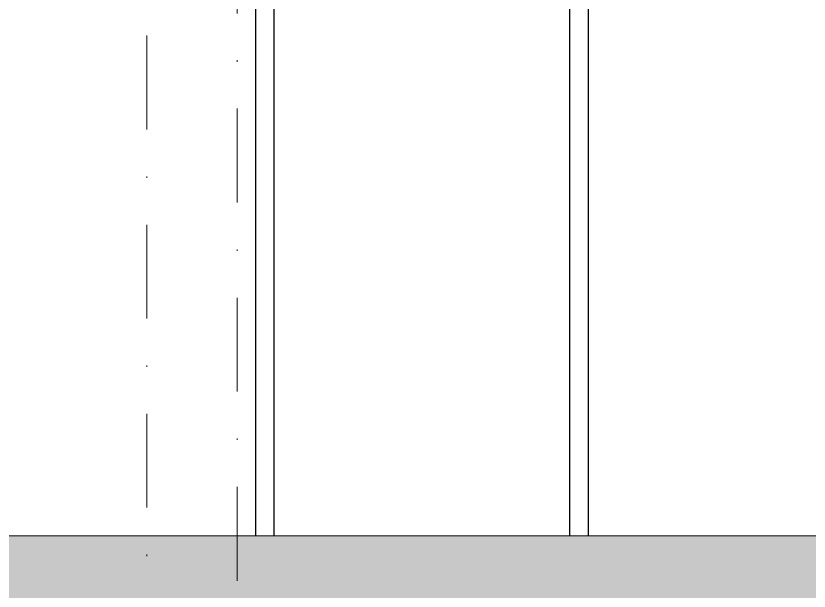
# Model space of a CAD drawing. Header units: millimetres. Extents: x -16104 to 67872, y -88009 to 12107.
# Drawn here: x 1057.5 to 1111.2, y -7068.7 to -7029.7 of the extents above; entities that cross this region are included whole.
import ezdxf

# ---------------------------------------------------------------- set-up
doc = ezdxf.new("R2010")
doc.units = ezdxf.units.MM
doc.linetypes.add('DASHDOTX2', pattern=[50.8, 25.4, -12.7, 0, -12.7])
doc.layers.get('0').update_dxf_attribs({"color": 241})
doc.layers.add('TARAMA', color=8, linetype='Continuous', lineweight=15)

# ---------------------------------------------------------------- blocks, each defined once
blk = doc.blocks.new('POK')
at = {"layer": 'TARAMA'}
h = blk.add_hatch(dxfattribs=at)
h.set_pattern_fill('JIS_STN_2.5,_O', color=256)
h.set_pattern_definition([(45, (14602.0634, -51966.1225), (-1.76776695, 1.76776695), []), (45, (14603.8284, -51966.1225), (-1.76776695, 1.76776695), [1.2, -0.5])])
h.paths.add_polyline_path([(48031.27, -33881.42), (48031.27, -33911.42), (49075.77, -33911.42), (49075.77, -33881.42)])
h.paths.add_polyline_path([(48079.77, -33918.49), (48079.77, -33874.35), (48124.77, -33874.35), (48124.77, -33918.49)], flags=9)
h.paths.add_polyline_path([(48969.58, -33918.49), (48969.58, -33874.35), (49014.58, -33874.35), (49014.58, -33918.49)], flags=9)
h.paths.add_polyline_path([(48969.55, -33945.99), (48969.55, -33901.85), (49014.55, -33901.85), (49014.55, -33945.99)], flags=9)
h.paths.add_polyline_path([(48919.27, -33918.49), (48919.27, -33874.35), (48964.27, -33874.35), (48964.27, -33918.49)], flags=9)
for points in [[(48480.77, -33881.42), (48480.77, -33671.42), (48570.77, -33671.42), (48570.77, -33881.42)], [(48485.77, -33881.42), (48485.77, -33676.42), (48565.77, -33676.42), (48565.77, -33881.42)]]:
    blk.add_lwpolyline(points)
at = {"layer": 'TARAMA', "linetype": 'DASHDOTX2'}
for p, q in [((48475.77, -36043.99), (48475.77, -33150.3)), ((48451.26, -36075.42), (48451.26, -33181.73))]:
    blk.add_line(p, q, dxfattribs=at)
at = {"layer": 'TARAMA'}
blk.add_line((48031.27, -33881.42), (49075.77, -33881.42), dxfattribs=at)

msp = doc.modelspace()

# ---------------------------------------------------------------- block references
at = {"xscale": 0.25, "yscale": 0.25, "zscale": 0.25}
msp.add_blockref('POK', (-11046.478, 1405.427), dxfattribs=at)

doc.saveas('drawing.dxf')
